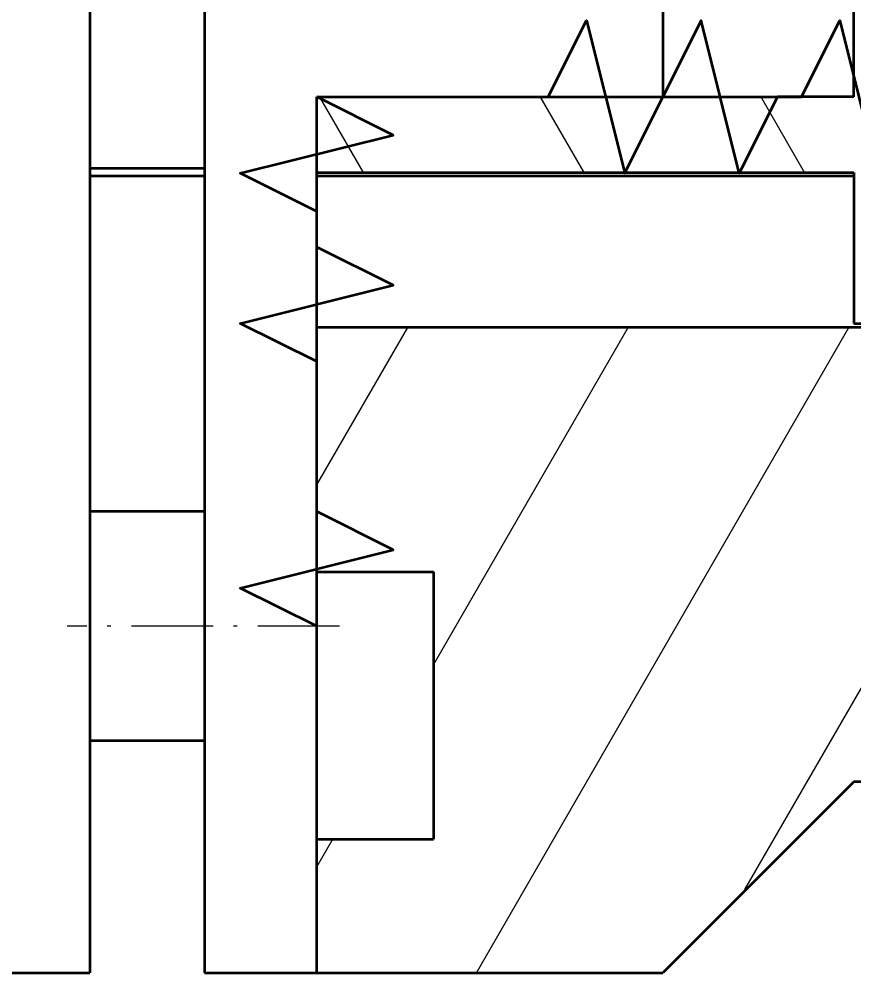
# Model space of a CAD drawing. Extents: x 0 to 420, y 0 to 297.
# Drawn here: x 127.18 to 149.03, y 150.96 to 175.92 of the extents above; entities that cross this region are included whole.
import ezdxf
from ezdxf.enums import TextEntityAlignment as Align

# ---------------------------------------------------------------- set-up
doc = ezdxf.new("R2010")
doc.units = 0
doc.linetypes.add('DASHDOT', pattern=[18.5, 12, -3, 0.5, -3])
doc.layers.get('0').update_dxf_attribs({"lineweight": 13})
doc.styles.get("Standard").update_dxf_attribs({"font": 'isocp.shx'})
doc.dimstyles.get("Standard").update_dxf_attribs({"dimtxt": 2.5, "dimasz": 2.5, "dimexe": 1.25, "dimexo": 0.625, "dimtad": 1, "dimcen": 2.5, "dimadec": 0, "dimazin": 0, "dimtfac": 1, "dimtmove": 0, "dimatfit": 0, "dimfxl": 1, "dimarcsym": 0})

# ---------------------------------------------------------------- blocks, each defined once
blk = doc.blocks.new('*D71')
at = {"color": 7, "lineweight": 18}
for p, q in [((62.03125, 167.439701), (62.03125, 238.86713)), ((220.031258, 175.665539), (220.031258, 238.86713)), ((64.929024, 236.86713), (217.133484, 236.86713))]:
    blk.add_line(p, q, dxfattribs=at)
for points in [[(64.929024, 237.643589), (62.03125, 236.86713), (64.929024, 236.090672)], [(217.133484, 236.090672), (220.031258, 236.86713), (217.133484, 237.643589)]]:
    blk.add_lwpolyline(points, close=True, dxfattribs=at)
for points in [[(64.929024, 237.643589), (62.03125, 236.86713), (64.929024, 237.643589), (64.929024, 236.090672)], [(217.133484, 236.090672), (220.031258, 236.86713), (217.133484, 236.090672), (217.133484, 237.643589)]]:
    blk.add_solid(points, dxfattribs=at)
for s, width, p, p2 in [('158', 0.699227, (132.551709, 239.86713), (139.194366, 239.86713)), ('%%p0,2', 0.70409, (140.944366, 239.86713), (149.5108, 239.86713))]:
    blk.add_text(s, height=3.5, dxfattribs=dict(at, width=width)).set_placement(p, p2, align=Align.FIT)
blk = doc.blocks.new('BLOCK1731')
at = {"color": 7, "lineweight": 35}
for p, q in [((-11.8, 127.081), (-11.8, 77.081)), ((-8.8, 127.081), (-8.8, 77.081)), ((3.2, 127.081), (3.2, 100.013)), ((8.2, 100.013), (8.2, 122.081)), ((-5.862, 98.132), (-5.862, 100.013)), ((-8.8, 98.132), (-11.8, 98.132)), ((-5.862, 98.031), (-5.862, 98.132)), ((-8.8, 97.932), (-11.8, 97.932)), ((-5.862, 98.031), (8.2, 98.031)), ((8.2, 97.932), (-5.862, 97.932)), ((8.2, 98.031), (8.2, 94.081)), ((-5.862, 93.981), (11.2, 93.981)), ((8.2, 94.081), (42.2, 94.081)), ((-8.8, 89.156), (-11.8, 89.156)), ((-5.862, 87.581), (-2.8, 87.581)), ((-2.8, 87.581), (-2.8, 80.581)), ((-5.862, 83.156), (-5.862, 84.369)), ((-8.8, 83.156), (-11.8, 83.156)), ((8.2, 82.081), (3.2, 77.081)), ((20.2, 82.081), (8.2, 82.081)), ((-5.862, 80.581), (-2.8, 80.581)), ((-31.8, 77.081), (-11.8, 77.081)), ((-8.8, 77.081), (-5.862, 77.081)), ((-5.862, 77.081), (3.2, 77.081))]:
    blk.add_line(p, q, dxfattribs=at)
for points in [[(-5.862, 100.013), (0.2, 100.013), (1.2, 102.013), (2.2, 98.013), (3.2, 100.013)], [(-5.862, 100.013), (6.829, 100.013), (7.829, 102.013), (8.829, 98.013), (9.829, 100.013)], [(8.2, 100.013), (6.2, 100.013), (5.2, 98.013), (4.2, 102.013), (3.2, 100.013)], [(-5.862, 77.081), (-5.862, 93.081), (-7.862, 94.081), (-3.862, 95.081), (-5.862, 96.081), (-5.862, 100.013)], [(-5.862, 87.581), (-5.862, 97.013), (-7.862, 98.013), (-3.862, 99.013), (-5.862, 100.013)], [(-5.862, 84.369), (-5.862, 86.156), (-7.862, 87.156), (-3.862, 88.156), (-5.862, 89.156)]]:
    blk.add_lwpolyline(points, dxfattribs=at)
blk = doc.blocks.new('BLOCK1740')
at = {"color": 7, "lineweight": 18}
for p, q in [((-4.638022, 98.033287), (-5.786903, 100.023209)), ((1.135481, 98.033287), (-0.0134, 100.023209)), ((6.908983, 98.033287), (5.760102, 100.023209))]:
    blk.add_line(p, q, dxfattribs=at)
blk = doc.blocks.new('BLOCK1741')
at = {"color": 7, "lineweight": 18}
for p, q in [((-5.855302, 89.858322), (-3.478554, 93.974968)), ((-2.80382, 85.143639), (2.295191, 93.975388)), ((-1.681381, 77.087761), (8.068452, 93.974968)), ((5.347137, 79.261513), (11.199555, 89.398201)), ((-5.855302, 79.858322), (-5.427691, 80.598961))]:
    blk.add_line(p, q, dxfattribs=at)

msp = doc.modelspace()

# ---------------------------------------------------------------- linework, layer by layer
at = {"color": 7, "linetype": 'DASHDOT', "lineweight": 18, "ltscale": 0.178162}
msp.add_line((135.563372, 160.032841), (128.436879, 160.032841), dxfattribs=at)

# ---------------------------------------------------------------- block references
at = {"lineweight": 0}
for name in ['BLOCK1731', 'BLOCK1740', 'BLOCK1741']:
    msp.add_blockref(name, (140.831253, 73.876987), dxfattribs=at)

# ---------------------------------------------------------------- dimensions: what is measured, and where the dimension line sits
at = {"color": 0, "lineweight": 0}
dim = msp.add_linear_dim(base=(62.03125, 236.86713), p1=(220.031258, 175.665536), p2=(62.03125, 167.439699), angle=180, text='<>{}{%%p0,2}', dimstyle='STANDARD', override={"dimtol": 0, "dimlim": 0, "dimtp": 0.2, "dimtm": 0.2}, dxfattribs=at)
dim.commit()
dim.dimension.update_dxf_attribs({"geometry": '*D71', "text_midpoint": (141.031254, 236.86713), "dimtype": 160, "oblique_angle": 5156.620156})

doc.saveas('drawing.dxf')
